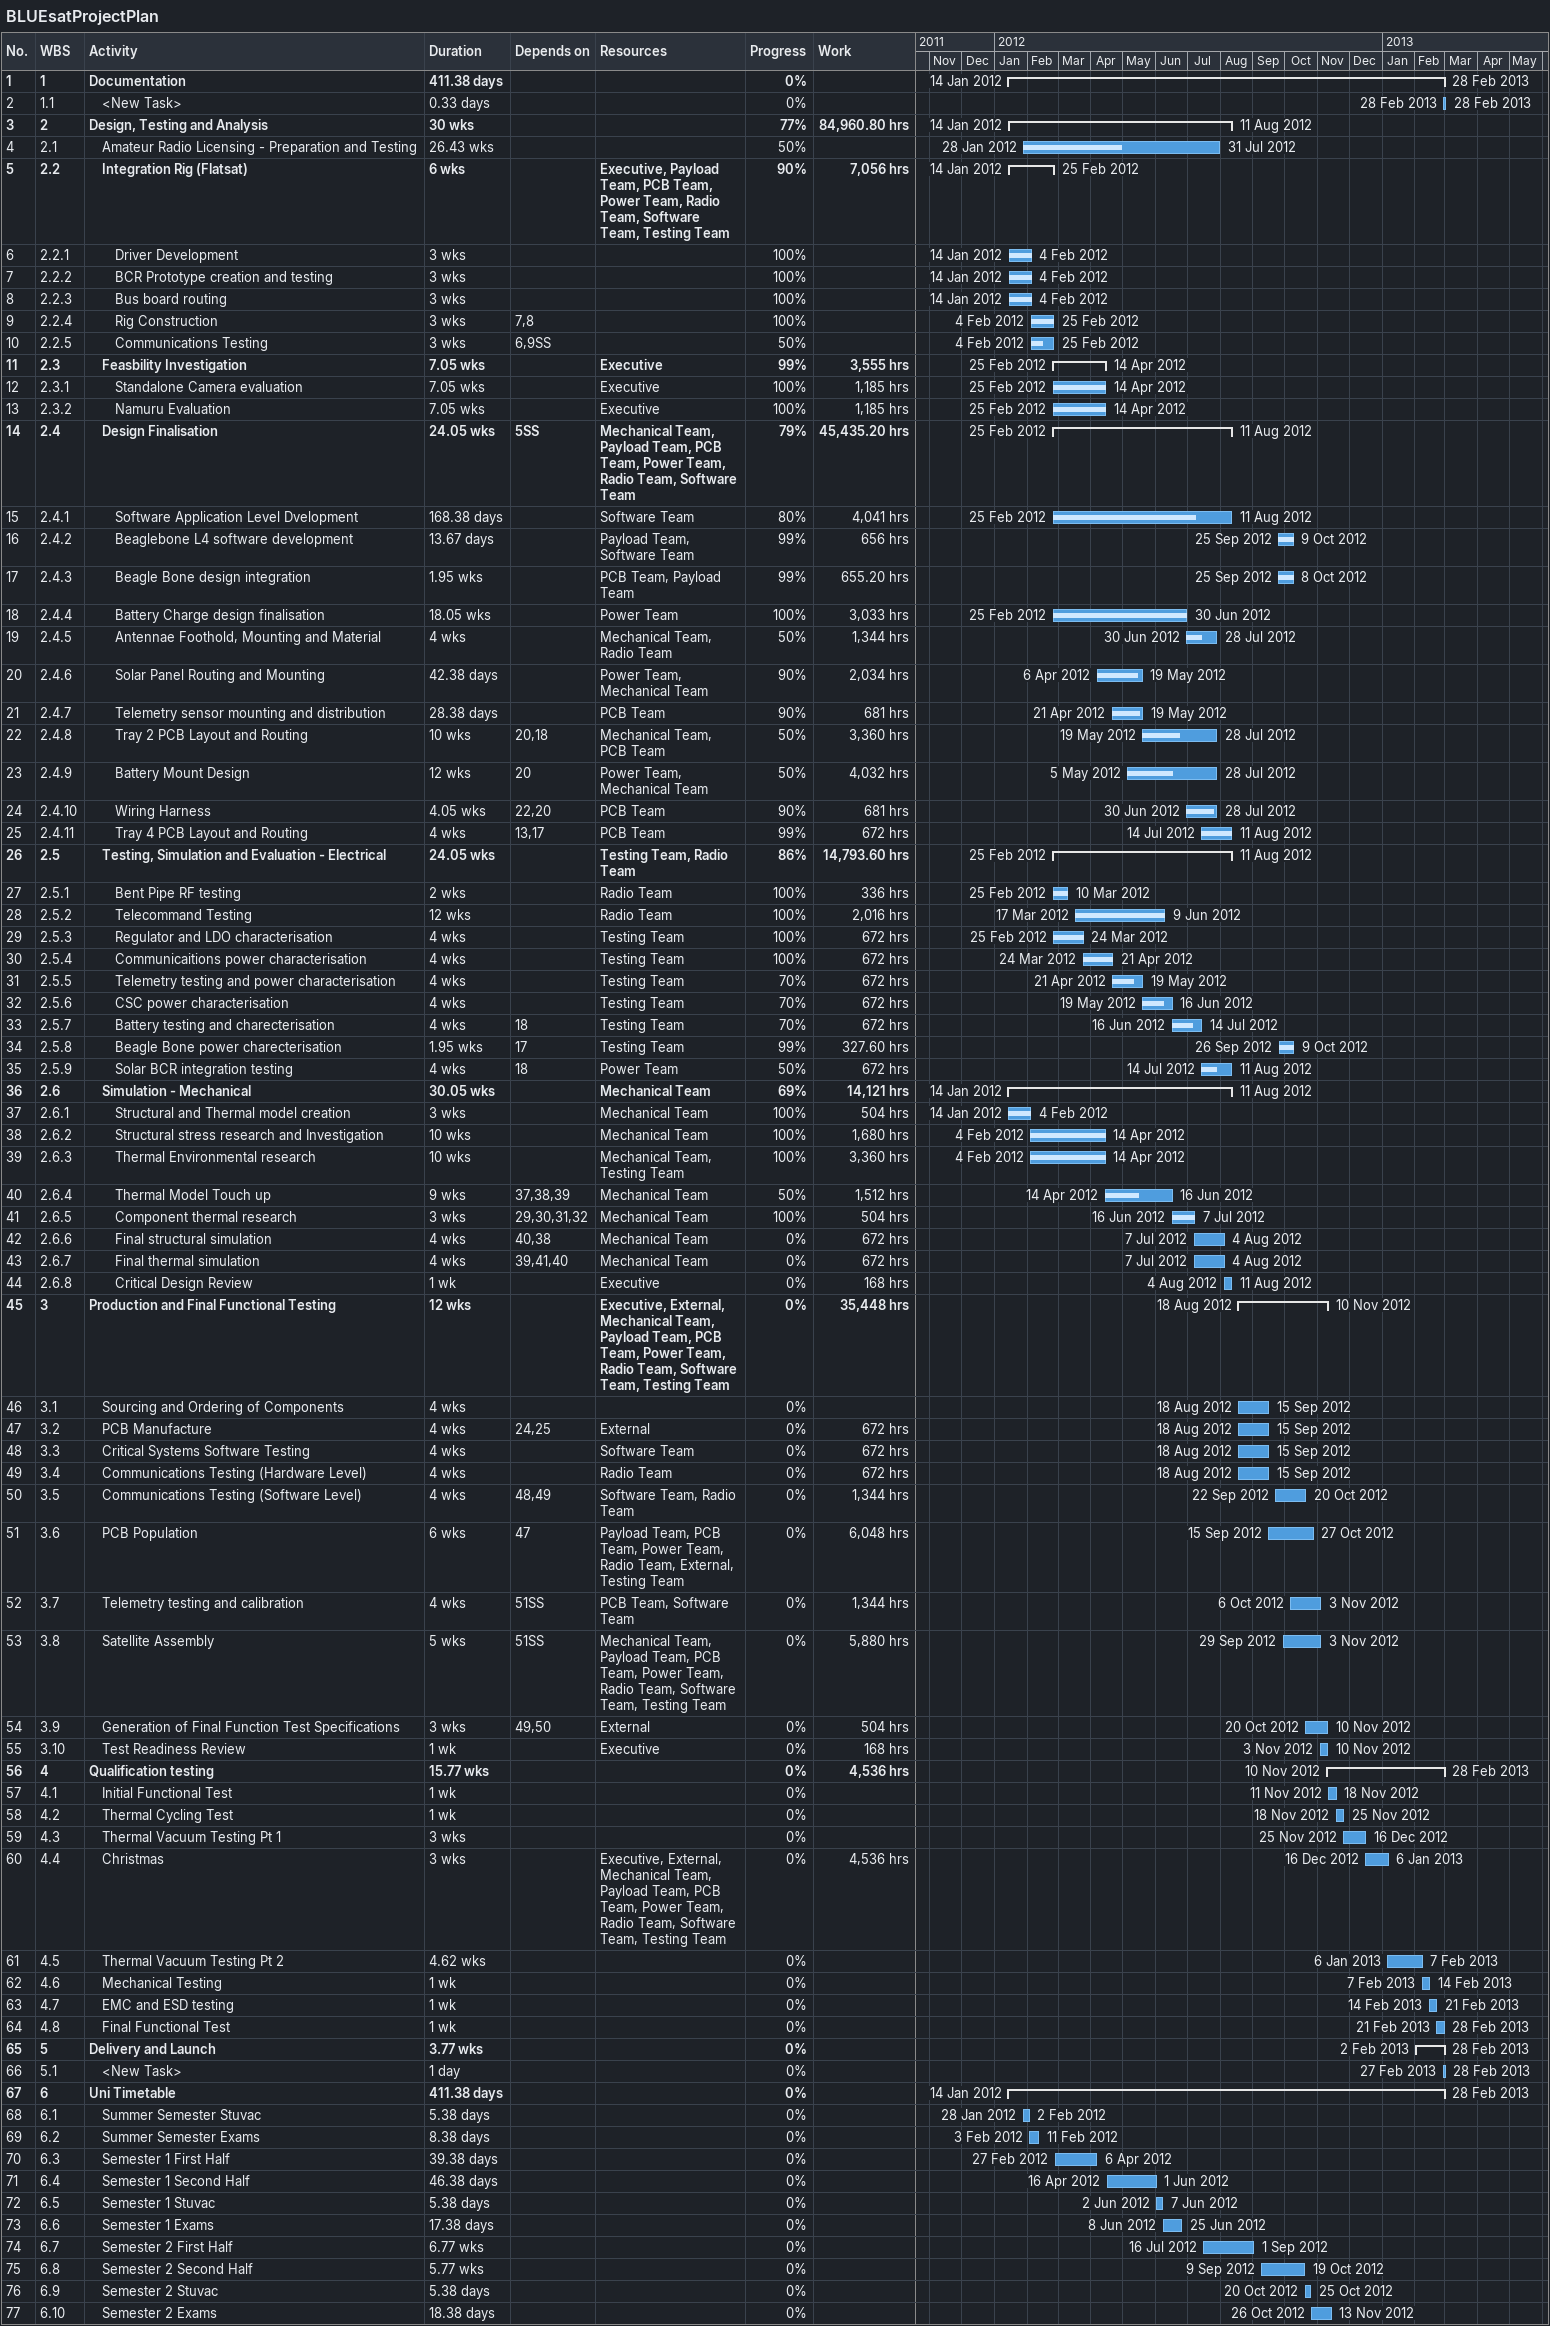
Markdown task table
BLUEsatProjectPlan

| ID | WBS | Task | Duration | Start | Finish | Predecessors | Resources | % complete | Work (h) |
|---|---|---|---|---|---|---|---|---|---|
| 1 | 1 | **Documentation** | 411.38d | 2012-01-14 | 2013-02-28 |  |  | 0 |  |
| 2 | 1.1 | <New Task> | 0.33d | 2013-02-28 | 2013-02-28 |  |  | 0 |  |
| 3 | 2 | **Design, Testing and Analysis** | 30w | 2012-01-14 | 2012-08-11 |  |  | 77 | 84960.80 |
| 4 | 2.1 | Amateur Radio Licensing - Preparation and Testing | 26.43w | 2012-01-28 | 2012-07-31 |  |  | 50 |  |
| 5 | 2.2 | **Integration Rig (Flatsat)** | 6w | 2012-01-14 | 2012-02-25 |  | Executive, Payload Team, PCB Team, Power Team, Radio Team, Software Team, Testing Team | 90 | 7056 |
| 6 | 2.2.1 | Driver Development | 3w | 2012-01-14 | 2012-02-04 |  |  | 100 |  |
| 7 | 2.2.2 | BCR Prototype creation and testing | 3w | 2012-01-14 | 2012-02-04 |  |  | 100 |  |
| 8 | 2.2.3 | Bus board routing | 3w | 2012-01-14 | 2012-02-04 |  |  | 100 |  |
| 9 | 2.2.4 | Rig Construction | 3w | 2012-02-04 | 2012-02-25 | 7, 8 |  | 100 |  |
| 10 | 2.2.5 | Communications Testing | 3w | 2012-02-04 | 2012-02-25 | 6, 9SS |  | 50 |  |
| 11 | 2.3 | **Feasbility Investigation** | 7.05w | 2012-02-25 | 2012-04-14 |  | Executive | 99 | 3555 |
| 12 | 2.3.1 | Standalone Camera evaluation | 7.05w | 2012-02-25 | 2012-04-14 |  | Executive | 100 | 1185 |
| 13 | 2.3.2 | Namuru Evaluation | 7.05w | 2012-02-25 | 2012-04-14 |  | Executive | 100 | 1185 |
| 14 | 2.4 | **Design Finalisation** | 24.05w | 2012-02-25 | 2012-08-11 | 5SS | Mechanical Team, Payload Team, PCB Team, Power Team, Radio Team, Software Team | 79 | 45435.20 |
| 15 | 2.4.1 | Software Application Level Dvelopment | 168.38d | 2012-02-25 | 2012-08-11 |  | Software Team | 80 | 4041 |
| 16 | 2.4.2 | Beaglebone L4 software development | 13.67d | 2012-09-25 | 2012-10-09 |  | Payload Team, Software Team | 99 | 656 |
| 17 | 2.4.3 | Beagle Bone design integration | 1.95w | 2012-09-25 | 2012-10-08 |  | PCB Team, Payload Team | 99 | 655.20 |
| 18 | 2.4.4 | Battery Charge design finalisation | 18.05w | 2012-02-25 | 2012-06-30 |  | Power Team | 100 | 3033 |
| 19 | 2.4.5 | Antennae Foothold, Mounting and Material | 4w | 2012-06-30 | 2012-07-28 |  | Mechanical Team, Radio Team | 50 | 1344 |
| 20 | 2.4.6 | Solar Panel Routing and Mounting | 42.38d | 2012-04-06 | 2012-05-19 |  | Power Team, Mechanical Team | 90 | 2034 |
| 21 | 2.4.7 | Telemetry sensor mounting and distribution | 28.38d | 2012-04-21 | 2012-05-19 |  | PCB Team | 90 | 681 |
| 22 | 2.4.8 | Tray 2 PCB Layout and Routing | 10w | 2012-05-19 | 2012-07-28 | 20, 18 | Mechanical Team, PCB Team | 50 | 3360 |
| 23 | 2.4.9 | Battery Mount Design | 12w | 2012-05-05 | 2012-07-28 | 20 | Power Team, Mechanical Team | 50 | 4032 |
| 24 | 2.4.10 | Wiring Harness | 4.05w | 2012-06-30 | 2012-07-28 | 22, 20 | PCB Team | 90 | 681 |
| 25 | 2.4.11 | Tray 4 PCB Layout and Routing | 4w | 2012-07-14 | 2012-08-11 | 13, 17 | PCB Team | 99 | 672 |
| 26 | 2.5 | **Testing, Simulation and Evaluation - Electrical** | 24.05w | 2012-02-25 | 2012-08-11 |  | Testing Team, Radio Team | 86 | 14793.60 |
| 27 | 2.5.1 | Bent Pipe RF testing | 2w | 2012-02-25 | 2012-03-10 |  | Radio Team | 100 | 336 |
| 28 | 2.5.2 | Telecommand Testing | 12w | 2012-03-17 | 2012-06-09 |  | Radio Team | 100 | 2016 |
| 29 | 2.5.3 | Regulator and LDO characterisation | 4w | 2012-02-25 | 2012-03-24 |  | Testing Team | 100 | 672 |
| 30 | 2.5.4 | Communicaitions power characterisation | 4w | 2012-03-24 | 2012-04-21 |  | Testing Team | 100 | 672 |
| 31 | 2.5.5 | Telemetry testing and power characterisation | 4w | 2012-04-21 | 2012-05-19 |  | Testing Team | 70 | 672 |
| 32 | 2.5.6 | CSC power characterisation | 4w | 2012-05-19 | 2012-06-16 |  | Testing Team | 70 | 672 |
| 33 | 2.5.7 | Battery testing and charecterisation | 4w | 2012-06-16 | 2012-07-14 | 18 | Testing Team | 70 | 672 |
| 34 | 2.5.8 | Beagle Bone power charecterisation | 1.95w | 2012-09-26 | 2012-10-09 | 17 | Testing Team | 99 | 327.60 |
| 35 | 2.5.9 | Solar BCR integration testing | 4w | 2012-07-14 | 2012-08-11 | 18 | Power Team | 50 | 672 |
| 36 | 2.6 | **Simulation - Mechanical** | 30.05w | 2012-01-14 | 2012-08-11 |  | Mechanical Team | 69 | 14121 |
| 37 | 2.6.1 | Structural and Thermal model creation | 3w | 2012-01-14 | 2012-02-04 |  | Mechanical Team | 100 | 504 |
| 38 | 2.6.2 | Structural stress research and Investigation | 10w | 2012-02-04 | 2012-04-14 |  | Mechanical Team | 100 | 1680 |
| 39 | 2.6.3 | Thermal Environmental research | 10w | 2012-02-04 | 2012-04-14 |  | Mechanical Team, Testing Team | 100 | 3360 |
| 40 | 2.6.4 | Thermal Model Touch up | 9w | 2012-04-14 | 2012-06-16 | 37, 38, 39 | Mechanical Team | 50 | 1512 |
| 41 | 2.6.5 | Component thermal research | 3w | 2012-06-16 | 2012-07-07 | 29, 30, 31, 32 | Mechanical Team | 100 | 504 |
| 42 | 2.6.6 | Final structural simulation | 4w | 2012-07-07 | 2012-08-04 | 40, 38 | Mechanical Team | 0 | 672 |
| 43 | 2.6.7 | Final thermal simulation | 4w | 2012-07-07 | 2012-08-04 | 39, 41, 40 | Mechanical Team | 0 | 672 |
| 44 | 2.6.8 | Critical Design Review | 1w | 2012-08-04 | 2012-08-11 |  | Executive | 0 | 168 |
| 45 | 3 | **Production and Final Functional Testing** | 12w | 2012-08-18 | 2012-11-10 |  | Executive, External, Mechanical Team, Payload Team, PCB Team, Power Team, Radio Team, Software Team, Testing Team | 0 | 35448 |
| 46 | 3.1 | Sourcing and Ordering of Components | 4w | 2012-08-18 | 2012-09-15 |  |  | 0 |  |
| 47 | 3.2 | PCB Manufacture | 4w | 2012-08-18 | 2012-09-15 | 24, 25 | External | 0 | 672 |
| 48 | 3.3 | Critical Systems Software Testing | 4w | 2012-08-18 | 2012-09-15 |  | Software Team | 0 | 672 |
| 49 | 3.4 | Communications Testing (Hardware Level) | 4w | 2012-08-18 | 2012-09-15 |  | Radio Team | 0 | 672 |
| 50 | 3.5 | Communications Testing (Software Level) | 4w | 2012-09-22 | 2012-10-20 | 48, 49 | Software Team, Radio Team | 0 | 1344 |
| 51 | 3.6 | PCB Population | 6w | 2012-09-15 | 2012-10-27 | 47 | Payload Team, PCB Team, Power Team, Radio Team, External, Testing Team | 0 | 6048 |
| 52 | 3.7 | Telemetry testing and calibration | 4w | 2012-10-06 | 2012-11-03 | 51SS | PCB Team, Software Team | 0 | 1344 |
| 53 | 3.8 | Satellite Assembly | 5w | 2012-09-29 | 2012-11-03 | 51SS | Mechanical Team, Payload Team, PCB Team, Power Team, Radio Team, Software Team, Testing Team | 0 | 5880 |
| 54 | 3.9 | Generation of Final Function Test Specifications | 3w | 2012-10-20 | 2012-11-10 | 49, 50 | External | 0 | 504 |
| 55 | 3.10 | Test Readiness Review | 1w | 2012-11-03 | 2012-11-10 |  | Executive | 0 | 168 |
| 56 | 4 | **Qualification testing** | 15.77w | 2012-11-10 | 2013-02-28 |  |  | 0 | 4536 |
| 57 | 4.1 | Initial Functional Test | 1w | 2012-11-11 | 2012-11-18 |  |  | 0 |  |
| 58 | 4.2 | Thermal Cycling Test | 1w | 2012-11-18 | 2012-11-25 |  |  | 0 |  |
| 59 | 4.3 | Thermal Vacuum Testing Pt 1 | 3w | 2012-11-25 | 2012-12-16 |  |  | 0 |  |
| 60 | 4.4 | Christmas | 3w | 2012-12-16 | 2013-01-06 |  | Executive, External, Mechanical Team, Payload Team, PCB Team, Power Team, Radio Team, Software Team, Testing Team | 0 | 4536 |
| 61 | 4.5 | Thermal Vacuum Testing Pt 2 | 4.62w | 2013-01-06 | 2013-02-07 |  |  | 0 |  |
| 62 | 4.6 | Mechanical Testing | 1w | 2013-02-07 | 2013-02-14 |  |  | 0 |  |
| 63 | 4.7 | EMC and ESD testing | 1w | 2013-02-14 | 2013-02-21 |  |  | 0 |  |
| 64 | 4.8 | Final Functional Test | 1w | 2013-02-21 | 2013-02-28 |  |  | 0 |  |
| 65 | 5 | **Delivery and Launch** | 3.77w | 2013-02-02 | 2013-02-28 |  |  | 0 |  |
| 66 | 5.1 | <New Task> | 1d | 2013-02-27 | 2013-02-28 |  |  | 0 |  |
| 67 | 6 | **Uni Timetable** | 411.38d | 2012-01-14 | 2013-02-28 |  |  | 0 |  |
| 68 | 6.1 | Summer Semester Stuvac | 5.38d | 2012-01-28 | 2012-02-02 |  |  | 0 |  |
| 69 | 6.2 | Summer Semester Exams | 8.38d | 2012-02-03 | 2012-02-11 |  |  | 0 |  |
| 70 | 6.3 | Semester 1 First Half | 39.38d | 2012-02-27 | 2012-04-06 |  |  | 0 |  |
| 71 | 6.4 | Semester 1 Second Half | 46.38d | 2012-04-16 | 2012-06-01 |  |  | 0 |  |
| 72 | 6.5 | Semester 1 Stuvac | 5.38d | 2012-06-02 | 2012-06-07 |  |  | 0 |  |
| 73 | 6.6 | Semester 1 Exams | 17.38d | 2012-06-08 | 2012-06-25 |  |  | 0 |  |
| 74 | 6.7 | Semester 2 First Half | 6.77w | 2012-07-16 | 2012-09-01 |  |  | 0 |  |
| 75 | 6.8 | Semester 2 Second Half | 5.77w | 2012-09-09 | 2012-10-19 |  |  | 0 |  |
| 76 | 6.9 | Semester 2 Stuvac | 5.38d | 2012-10-20 | 2012-10-25 |  |  | 0 |  |
| 77 | 6.10 | Semester 2 Exams | 18.38d | 2012-10-26 | 2012-11-13 |  |  | 0 |  |
